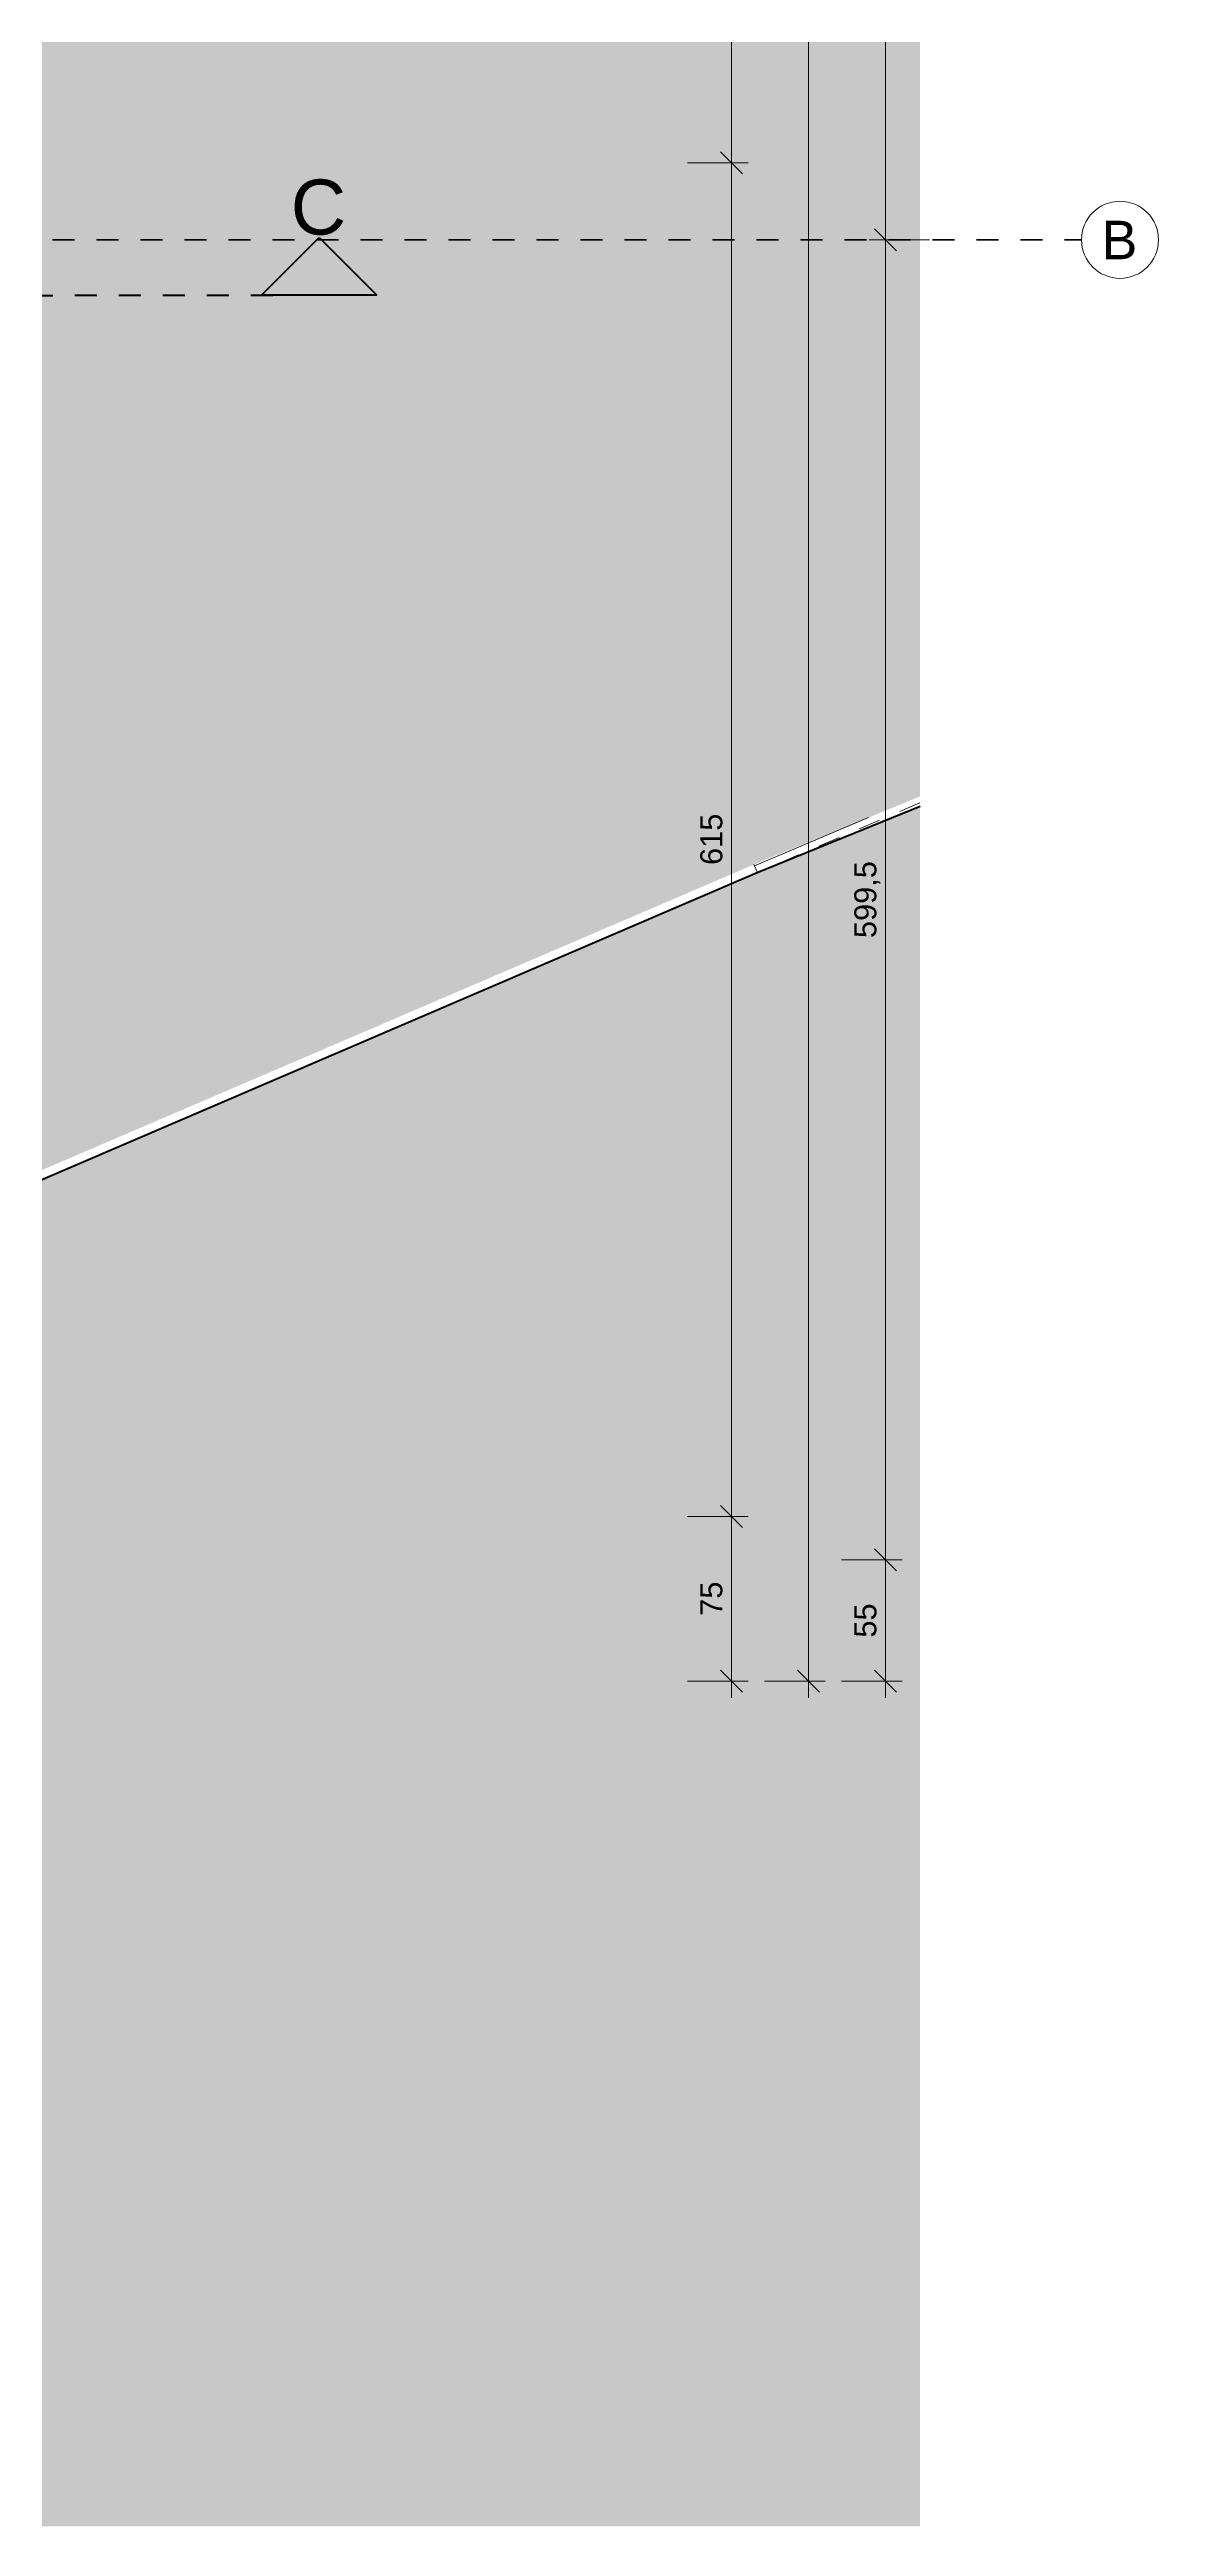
# Model space of a CAD drawing. Header units: metres. Extents: x -67.4 to -27.2, y 43.9 to 89.6.
# Drawn here: x -36.26 to -31.22, y 44.73 to 55.98 of the extents above; entities that cross this region are included whole.
import ezdxf

# ---------------------------------------------------------------- set-up
doc = ezdxf.new("R2010")
doc.units = ezdxf.units.M
for name, pattern in [('Achse', [0.009, 0.005, -0.002, 0, -0.002]), ('Strich Punkt Mittel', [0.015875, 0.00635, -0.004763, 0, -0.004763]), ('Verdeckt', [0.003, 0.002, -0.001])]:
    doc.linetypes.add(name, pattern=pattern)
for name, color, linetype, lineweight in [('A-DETL-GENF_', 92, 'Continuous', 13), ('A_2D', 7, 'Continuous', 13), ('A_Bemassung-50_', 4, 'Continuous', 9), ('A_Bemassung_', 4, 'Continuous', 9), ('A_Beschriftung_', 7, 'Continuous', 9), ('A_Decken', 8, 'Continuous', 13), ('A_Gelaender', 7, 'Continuous', 13), ('A_Grundstuecksgrenze', 5, 'Continuous', 70), ('A_Raeume', 7, 'Continuous', 13), ('A_Raster_', 1, 'Continuous', 9), ('A_Waende', 7, 'Continuous', 13), ('G-ANNO-SYMB_', 111, 'Continuous', 9)]:
    doc.layers.add(name, color=color, linetype=linetype, lineweight=lineweight)
doc.styles.add('Arial', font='arial.ttf', dxfattribs={"height": 0.175})
doc.styles.add('Arial_2', font='arial.ttf', dxfattribs={"height": 0.1})
doc.styles.add('Arial_6', font='arial.ttf', dxfattribs={"height": 0.25})
doc.dimstyles.new('WGA-Bemaßung_1', dxfattribs={"dimscale": 0.3048, "dimtxt": 0.102026, "dimasz": 0.328084, "dimexe": 0.246063, "dimexo": 0.0625, "dimgap": 0.04101, "dimtad": 1, "dimdec": 1, "dimlfac": 100, "dimrnd": 0.5, "dimdsep": 46, "dimtxsty": 'Arial_2', "dimblk1": 'OBLIQUE', "dimblk2": 'OBLIQUE', "dimsah": 1, "dimcen": 0.09, "dimdle": 0.246063, "dimazin": 2, "dimtfac": 1, "dimtdec": 4, "dimtix": 1, "dimtmove": 0, "dimatfit": 3, "dimfxl": 0.656168, "dimfxlon": 1, "dimtvp": 1, "dimtolj": 1, "dimtzin": 0, "dimarcsym": 2})

# ---------------------------------------------------------------- blocks, each defined once
blk = doc.blocks.new('Typ des oberen Holms - Oberer Geländerholm_Innen_-3751269-263_PP_DDS_BT2')
at = {"layer": 'A_Gelaender', "lineweight": 5}
for p, q in [((-15.212, 61.099), (-13.328, 65.615)), ((-13.282, 65.596), (-15.178, 61.049)), ((-17.671, 61.074), (-15.212, 61.099)), ((-15.178, 61.049), (-17.692, 61.024))]:
    blk.add_line(p, q, dxfattribs=at)
blk = doc.blocks.new('Typ des oberen Holms - Oberer Geländerholm_Innen_-V3-263_PP_DDS_BT2')
at = {"layer": 'A_Gelaender', "lineweight": 5}
for p, q in [((-15.212, 61.099), (-13.328, 65.615)), ((-15.178, 61.049), (-13.282, 65.596)), ((-17.671, 61.074), (-15.212, 61.099)), ((-17.692, 61.024), (-15.178, 61.049))]:
    blk.add_line(p, q, dxfattribs=at)
blk = doc.blocks.new('Family - ___-3180367-263_PP_DDS_BT2')
at = {"layer": 'A_Grundstuecksgrenze'}
for p, q in [((-19.694, 60.844), (-10.383, 60.937)), ((-10.383, 60.937), (-9.584, 60.931))]:
    blk.add_line(p, q, dxfattribs=at)
blk = doc.blocks.new('Raster - BS_Achse-112124-263_PP_DDS_BT2')
at = {"layer": 'A_Beschriftung_'}
blk.add_circle((0, 0), 0.0035, dxfattribs=at)
blk = doc.blocks.new('DIMBLOCK11-263_PP_DDS_BT2')
at = {"layer": 'A_Bemassung-50_', "transparency": 16777216}
for p, q in [((-33.156, 76.656), (-33.356, 76.656)), ((-33.156, 76.656), (-33.157, 55.468)), ((-33.156, 76.656), (-33.081, 76.656)), ((-33.157, 55.468), (-33.357, 55.468)), ((-33.157, 55.468), (-33.082, 55.468))]:
    blk.add_line(p, q, dxfattribs=at)
at = {"layer": 'A_Bemassung-50_', "lineweight": 35, "transparency": 16777216}
for p, q in [((-33.156, 76.656), (-33.206, 76.706)), ((-33.156, 76.656), (-33.106, 76.606)), ((-33.157, 55.468), (-33.207, 55.518)), ((-33.157, 55.468), (-33.107, 55.418))]:
    blk.add_line(p, q, dxfattribs=at)
at = {"layer": 'A_Bemassung-50_', "color": 0, "transparency": 16777216, "insert": (-33.299, 65.908), "char_height": 0.1, "width": 0.36918, "attachment_point": 1, "rotation": 90, "line_spacing_factor": 0.941778, "style": 'Arial_2'}
blk.add_mtext('2119', dxfattribs=at)
blk = doc.blocks.new('_Oblique')
at = {"color": 0, "linetype": 'ByBlock', "lineweight": -2}
blk.add_line((-0.5, -0.5), (0.5, 0.5), dxfattribs=at)
blk = doc.blocks.new('DIMBLOCK12-263_PP_DDS_BT2')
at = {"layer": 'A_Bemassung-50_', "transparency": 16777216}
for p, q in [((-33.157, 55.468), (-33.357, 55.468)), ((-33.157, 55.468), (-33.157, 49.32)), ((-33.157, 55.468), (-33.082, 55.468)), ((-33.157, 49.32), (-33.357, 49.32)), ((-33.157, 49.32), (-33.082, 49.32))]:
    blk.add_line(p, q, dxfattribs=at)
at = {"layer": 'A_Bemassung-50_', "lineweight": 35, "transparency": 16777216}
for p, q in [((-33.157, 55.468), (-33.207, 55.518)), ((-33.157, 55.468), (-33.107, 55.418)), ((-33.157, 49.32), (-33.207, 49.37)), ((-33.157, 49.32), (-33.107, 49.27))]:
    blk.add_line(p, q, dxfattribs=at)
at = {"layer": 'A_Bemassung-50_', "color": 0, "transparency": 16777216, "insert": (-33.299, 52.279), "char_height": 0.1, "width": 0.27688, "attachment_point": 1, "rotation": 90, "line_spacing_factor": 0.941778, "style": 'Arial_2'}
blk.add_mtext('615', dxfattribs=at)
blk = doc.blocks.new('DIMBLOCK13-263_PP_DDS_BT2')
at = {"layer": 'A_Bemassung-50_', "transparency": 16777216}
for p, q in [((-33.157, 49.32), (-33.357, 49.32)), ((-33.157, 49.32), (-33.157, 48.497)), ((-33.157, 49.32), (-33.082, 49.32)), ((-33.157, 48.572), (-33.357, 48.572)), ((-33.157, 48.572), (-33.082, 48.572))]:
    blk.add_line(p, q, dxfattribs=at)
at = {"layer": 'A_Bemassung-50_', "lineweight": 35, "transparency": 16777216}
for p, q in [((-33.157, 49.32), (-33.207, 49.37)), ((-33.157, 49.32), (-33.107, 49.27)), ((-33.157, 48.572), (-33.207, 48.622)), ((-33.157, 48.572), (-33.107, 48.522))]:
    blk.add_line(p, q, dxfattribs=at)
at = {"layer": 'A_Bemassung-50_', "color": 0, "transparency": 16777216, "insert": (-33.299, 48.869), "char_height": 0.1, "width": 0.18459, "attachment_point": 1, "rotation": 90, "line_spacing_factor": 0.941778, "style": 'Arial_2'}
blk.add_mtext('75', dxfattribs=at)
blk = doc.blocks.new('DIMBLOCK14-263_PP_DDS_BT2')
at = {"layer": 'A_Bemassung-50_', "lineweight": 35, "transparency": 16777216}
for p, q in [((-32.806, 83.239), (-32.856, 83.289)), ((-32.806, 83.239), (-32.756, 83.189)), ((-32.807, 48.572), (-32.857, 48.622)), ((-32.807, 48.572), (-32.757, 48.522))]:
    blk.add_line(p, q, dxfattribs=at)
at = {"layer": 'A_Bemassung-50_', "transparency": 16777216}
for p, q in [((-32.806, 83.314), (-32.807, 48.497)), ((-32.806, 83.239), (-33.006, 83.239)), ((-32.806, 83.239), (-32.731, 83.239)), ((-32.807, 48.572), (-33.007, 48.572)), ((-32.807, 48.572), (-32.732, 48.572))]:
    blk.add_line(p, q, dxfattribs=at)
at = {"layer": 'A_Bemassung-50_', "color": 0, "transparency": 16777216, "insert": (-32.949, 65.752), "char_height": 0.1, "width": 0.36918, "attachment_point": 1, "rotation": 90, "line_spacing_factor": 0.941778, "style": 'Arial_2'}
blk.add_mtext('3467', dxfattribs=at)
blk = doc.blocks.new('DIMBLOCK20-263_PP_DDS_BT2')
at = {"layer": 'A_Bemassung-50_', "transparency": 16777216}
for p, q in [((-32.456, 60.228), (-32.531, 60.228)), ((-32.456, 60.228), (-32.457, 55.118)), ((-32.456, 60.228), (-32.256, 60.228)), ((-32.457, 55.118), (-32.532, 55.118)), ((-32.457, 55.118), (-32.257, 55.118))]:
    blk.add_line(p, q, dxfattribs=at)
at = {"layer": 'A_Bemassung-50_', "lineweight": 35, "transparency": 16777216}
for p, q in [((-32.456, 60.228), (-32.506, 60.278)), ((-32.456, 60.228), (-32.406, 60.178)), ((-32.457, 55.118), (-32.507, 55.168)), ((-32.457, 55.118), (-32.407, 55.068))]:
    blk.add_line(p, q, dxfattribs=at)
at = {"layer": 'A_Bemassung-50_', "color": 0, "transparency": 16777216, "insert": (-32.599, 57.558), "char_height": 0.1, "width": 0.27688, "attachment_point": 1, "rotation": 90, "line_spacing_factor": 0.941778, "style": 'Arial_2'}
blk.add_mtext('511', dxfattribs=at)
blk = doc.blocks.new('DIMBLOCK21-263_PP_DDS_BT2')
at = {"layer": 'A_Bemassung-50_', "lineweight": 35, "transparency": 16777216}
for p, q in [((-32.457, 55.118), (-32.507, 55.168)), ((-32.457, 55.118), (-32.407, 55.068)), ((-32.457, 49.123), (-32.507, 49.173)), ((-32.457, 49.123), (-32.407, 49.073))]:
    blk.add_line(p, q, dxfattribs=at)
at = {"layer": 'A_Bemassung-50_', "transparency": 16777216}
for p, q in [((-32.457, 55.118), (-32.532, 55.118)), ((-32.457, 55.118), (-32.457, 49.123)), ((-32.457, 55.118), (-32.257, 55.118)), ((-32.457, 49.123), (-32.657, 49.123)), ((-32.457, 49.123), (-32.382, 49.123))]:
    blk.add_line(p, q, dxfattribs=at)
at = {"layer": 'A_Bemassung-50_', "color": 0, "transparency": 16777216, "insert": (-32.599, 51.947), "char_height": 0.1, "width": 0.41627, "attachment_point": 1, "rotation": 90, "line_spacing_factor": 0.941778, "style": 'Arial_2'}
blk.add_mtext('599,5', dxfattribs=at)
blk = doc.blocks.new('DIMBLOCK22-263_PP_DDS_BT2')
at = {"layer": 'A_Bemassung-50_', "lineweight": 35, "transparency": 16777216}
for p, q in [((-32.457, 49.123), (-32.507, 49.173)), ((-32.457, 49.123), (-32.407, 49.073)), ((-32.457, 48.572), (-32.507, 48.622)), ((-32.457, 48.572), (-32.407, 48.522))]:
    blk.add_line(p, q, dxfattribs=at)
at = {"layer": 'A_Bemassung-50_', "transparency": 16777216}
for p, q in [((-32.457, 49.123), (-32.657, 49.123)), ((-32.457, 49.123), (-32.457, 48.497)), ((-32.457, 49.123), (-32.382, 49.123)), ((-32.457, 48.572), (-32.657, 48.572)), ((-32.457, 48.572), (-32.382, 48.572))]:
    blk.add_line(p, q, dxfattribs=at)
at = {"layer": 'A_Bemassung-50_', "color": 0, "transparency": 16777216, "insert": (-32.599, 48.77), "char_height": 0.1, "width": 0.18459, "attachment_point": 1, "rotation": 90, "line_spacing_factor": 0.941778, "style": 'Arial_2'}
blk.add_mtext('55', dxfattribs=at)
blk = doc.blocks.new('Schnitt - 100_Gebaeudeschnitt-1260755-263_PP_DDS_BT2')
at = {"layer": 'G-ANNO-SYMB_'}
blk.add_hatch(color=256, dxfattribs=at).paths.add_polyline_path([(-0.00829, 0), (-0.00305, 0.00525), (0.0022, 0)])
at = {"layer": 'G-ANNO-SYMB_', "lineweight": 70}
for p, q in [((-0.00305, 0.00525), (-0.00829, 0)), ((0.0022, 0), (-0.00305, 0.00525)), ((-0.00829, 0), (0.0022, 0))]:
    blk.add_line(p, q, dxfattribs=at)

msp = doc.modelspace()

# ---------------------------------------------------------------- hatches: boundary and pattern name
at = {"layer": 'A-DETL-GENF_'}
h = msp.add_hatch(color=7, dxfattribs=at)
h.paths.add_polyline_path([(-37.2094, 50.4997), (-33.0321, 52.2908), (-32.3006, 52.5901), (-32.3006, 86.2856), (-40.3262, 86.2856), (-51.7543, 83.5316), (-52.9825, 83.4399), (-37.2998, 83.4394), (-37.3, 76.7084), (-35.3481, 76.7084), (-35.3483, 72.5684), (-36.6454, 72.5684), (-36.6455, 69.4084), (-35.3483, 69.4084), (-35.3486, 66.2479), (-36.8431, 66.2479), (-36.8433, 62.6084), (-35.3486, 62.6084), (-35.3486, 59.4684), (-37.1979, 59.4684), (-37.1981, 52.9883), (-37.2094, 52.9883), (-37.2094, 50.5106)])
h.paths.add_polyline_path([(-34.7775, 63.9716), (-35.2976, 63.9716), (-35.0375, 64.2317), (-34.9064, 64.1006)])
msp.add_hatch(color=253, dxfattribs=at).paths.add_polyline_path([(-54.2379, 44.7333), (-32.3006, 44.7333), (-32.3006, 52.5468), (-33.0595, 52.236), (-37.2999, 50.4174), (-37.2999, 50.3683), (-37.2979, 50.3636), (-39.839, 49.2738), (-39.8497, 49.2987), (-39.8188, 49.312), (-39.8188, 49.3371), (-41.5978, 48.5741), (-54.3529, 47.6519), (-54.449, 47.6519), (-54.349, 46.2693)])

# ---------------------------------------------------------------- linework, layer by layer
at = {"layer": 'A_2D'}
for p, q in [((-32.3006, 52.5468), (-33.0402, 52.2443)), ((-33.0402, 52.2443), (-41.5978, 48.5741))]:
    msp.add_line(p, q, dxfattribs=at)
at = {"layer": 'A_Decken'}
msp.add_line((-32.5347, 52.4943), (-33.0525, 52.2747), dxfattribs=at)
at = {"layer": 'A_Raeume', "color": 8, "linetype": 'Verdeckt'}
for p, q in [((-32.3006, 52.5614), (-33.0398, 52.2444)), ((-32.3489, 52.5271), (-32.3006, 52.5468))]:
    msp.add_line(p, q, dxfattribs=at)
at = {"layer": 'A_Raster_', "linetype": 'Strich Punkt Mittel', "lineweight": 35}
msp.add_line((-56.2436, 55.1189), (-31.5666, 55.1182), dxfattribs=at)
at = {"layer": 'A_Waende'}
for q in [(-37.2999, 50.4174), (-33.0553, 52.2813)]:
    msp.add_line((-33.0398, 52.2444), q, dxfattribs=at)
at = {"layer": 'G-ANNO-SYMB_', "linetype": 'Achse', "lineweight": 70}
msp.add_line((-46.7413, 54.8603), (-35.1835, 54.8666), dxfattribs=at)

# ---------------------------------------------------------------- block references
at = {"layer": 'A_Beschriftung_', "xscale": 49.99999999999998, "yscale": 49.99999999999998, "zscale": 49.99999999999998, "rotation": 269.9982758784547}
msp.add_blockref('Raster - BS_Achse-112124-263_PP_DDS_BT2', (-31.3916, 55.1182), dxfattribs=at)
at = {"layer": 'A_Gelaender', "lineweight": 5, "rotation": 22.64000000000043}
for name in ['Typ des oberen Holms - Oberer Geländerholm_Innen_-3751269-263_PP_DDS_BT2', 'Typ des oberen Holms - Oberer Geländerholm_Innen_-V3-263_PP_DDS_BT2']:
    msp.add_blockref(name, (0, 0), dxfattribs=at)
at = {"layer": 'A_Grundstuecksgrenze', "rotation": 22.64000000000043}
msp.add_blockref('Family - ___-3180367-263_PP_DDS_BT2', (0, 0), dxfattribs=at)
at = {"layer": 'G-ANNO-SYMB_', "extrusion": (0, 0, -1), "xscale": 49.99999999999998, "yscale": 49.99999999999998, "zscale": 49.99999999999998, "rotation": 359.9691147550838}
msp.add_blockref('Schnitt - 100_Gebaeudeschnitt-1260755-263_PP_DDS_BT2', (35.1835, 54.8666), dxfattribs=at)

# ---------------------------------------------------------------- texts
at = {"layer": 'A_Beschriftung_', "insert": (-31.4756, 55.2048), "char_height": 0.175, "width": 0.200422, "attachment_point": 1, "style": 'Arial'}
msp.add_mtext('B', dxfattribs=at)
at = {"layer": 'G-ANNO-SYMB_', "insert": (-35.1605, 55.3919), "char_height": 0.25, "width": 0.30865, "attachment_point": 1, "style": 'Arial_6'}
msp.add_mtext('C', dxfattribs=at)

# ---------------------------------------------------------------- dimensions: what is measured, and where the dimension line sits
at = {"layer": 'A_Bemassung_'}
for base, p1, p2, override, picture, middle in [((-32.8068, 48.5717), (-33.0058, 83.2393), (-33.0068, 48.5717), {"dimpost": '<>', "dimfxl": 34.667592}, 'DIMBLOCK14-263_PP_DDS_BT2', (-32.8699, 65.9055)), ((-33.1566, 55.4683), (-33.356, 76.6562), (-33.3566, 55.4683), {"dimpost": '<>', "dimfxl": 21.187835}, 'DIMBLOCK11-263_PP_DDS_BT2', (-33.2199, 66.0622)), ((-32.4566, 55.1182), (-32.2565, 60.2282), (-32.2566, 55.1182), {"dimpost": '<>', "dimfxl": 5.11}, 'DIMBLOCK20-263_PP_DDS_BT2', (-32.5201, 57.6732)), ((-33.1568, 49.3197), (-33.3566, 55.4683), (-33.3568, 49.3197), {"dimpost": '<>', "dimfxl": 6.148595}, 'DIMBLOCK12-263_PP_DDS_BT2', (-33.2203, 52.394)), ((-32.4568, 49.1231), (-32.2566, 55.1182), (-32.6568, 49.1231), {"dimpost": '<>', "dimfxl": 6.008396}, 'DIMBLOCK21-263_PP_DDS_BT2', (-32.5203, 52.1207)), ((-33.1568, 48.5717), (-33.3568, 49.3197), (-33.3568, 48.5717), {"dimpost": '<>', "dimfxl": 0.748046}, 'DIMBLOCK13-263_PP_DDS_BT2', (-33.2202, 48.9457)), ((-32.4568, 48.5717), (-32.6568, 49.1231), (-32.6568, 48.5717), {"dimpost": '<>', "dimfxl": 0.551464}, 'DIMBLOCK22-263_PP_DDS_BT2', (-32.5202, 48.8474))]:
    dim = msp.add_linear_dim(base=base, p1=p1, p2=p2, angle=89.99828, dimstyle='WGA-Bemaßung_1', override=override, dxfattribs=at)
    dim.commit()
    dim.dimension.update_dxf_attribs({"geometry": picture, "text_midpoint": middle})

doc.saveas('drawing.dxf')
